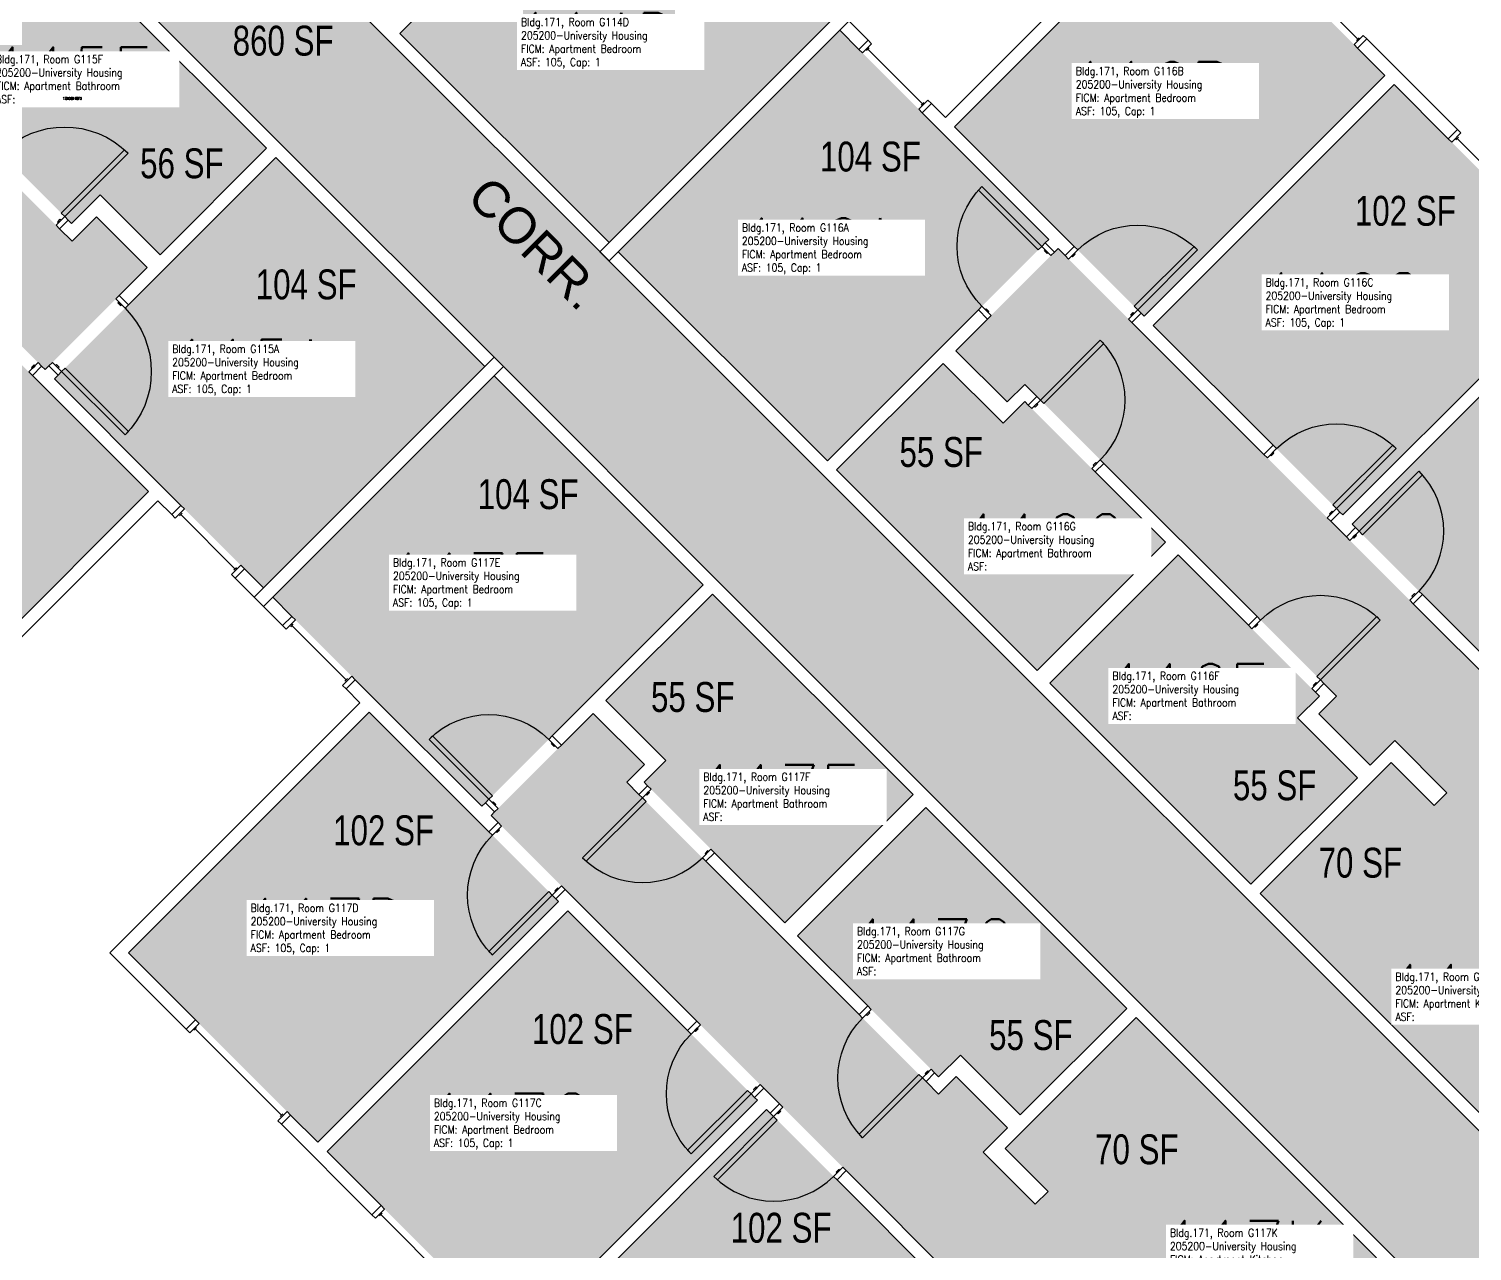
# Model space of a CAD drawing. Header units: inches. Extents: x 1063 to 4030, y -1482 to 1669.
# Drawn here: x 2907 to 3487, y 111 to 602 of the extents above; entities that cross this region are included whole.
import ezdxf
from ezdxf.enums import TextEntityAlignment as Align

# ---------------------------------------------------------------- set-up
doc = ezdxf.new("R2010")
doc.units = ezdxf.units.IN
doc.header["$LTSCALE"] = 192
doc.header["$MEASUREMENT"] = 0
for name, color, linetype in [('A-AREA-IDEN', 1, 'Continuous'), ('A-DOOR', 2, 'Continuous'), ('A-GLAZ', 1, 'Continuous'), ('A-IDEN-RNUM', 7, 'Continuous'), ('A-IDEN-SNUM', 4, 'Continuous'), ('A-IDEN-VNUM', 4, 'Continuous'), ('A-WALL', 5, 'Continuous'), ('AREA-TEXT', 3, 'Continuous'), ('Rooms-Category-Color', 7, 'Continuous'), ('Rooms-College-Color', 7, 'Continuous'), ('Rooms-Department-Color', 7, 'Continuous'), ('Rooms-Division-Color', 7, 'Continuous'), ('Rooms-Information', 7, 'Continuous')]:
    doc.layers.add(name, color=color, linetype=linetype)
doc.styles.add('AREA', font='arial.ttf', dxfattribs={"width": 0.75, "height": 12})
doc.styles.add('ROOMSNUMBER', font='txt.shx', dxfattribs={"height": 0.03})
doc.styles.add('ROOMVNUMBER', font='simplex.shx', dxfattribs={"width": 0.85})
doc.styles.get("Standard").update_dxf_attribs({"font": 'arial.ttf'})

msp = doc.modelspace()

# ---------------------------------------------------------------- hatches: boundary and pattern name
at = {"layer": 'Rooms-Category-Color', "true_color": 0xadadad}
msp.add_hatch(color=253, dxfattribs=at).paths.add_polyline_path([(2330.9, 1232.94), (2373.33, 1275.37), (2633.56, 1015.13), (2651.24, 1032.81), (2709.45, 974.59), (2691.78, 956.92), (2821.91, 826.78), (2839.59, 844.46), (2897.8, 786.25), (2880.12, 768.57), (3535.92, 112.77), (3553.6, 130.45), (3595.4, 88.64), (3577.73, 70.96), (3700.48, -51.78), (3658.05, -94.21), (3535.3, 28.54), (3517.62, 10.86), (3475.82, 52.67), (3493.49, 70.35), (2837.69, 726.14), (2820.02, 708.47), (2761.81, 766.68), (2779.48, 784.36), (2649.35, 914.49), (2631.67, 896.81), (2573.46, 955.02), (2591.14, 972.7)])
at = {"layer": 'Rooms-Category-Color', "true_color": 0x728ef3}
for points in [[(2538.08, 669.38), (2633.89, 573.56), (2719.45, 659.12), (2913.91, 464.67), (2954.92, 505.68), (2934.59, 526.01), (2924.78, 516.2), (2800.31, 640.67), (2810.12, 650.48), (2789.79, 670.81), (2779.98, 661), (2757.56, 683.42), (2767.2, 693.05), (2770.91, 689.34), (2766.4, 684.83), (2781.39, 669.84), (2816.3, 704.75), (2801.31, 719.74), (2794.95, 713.38), (2791.24, 717.09), (2797.6, 723.46), (2754.38, 766.68), (2690.39, 702.69), (2640.79, 752.28), (2630.45, 741.94), (2620.55, 751.84)], [(3140.36, 515.76), (3229.29, 604.67), (3145.32, 688.64), (3056.4, 599.72)], [(3355.23, 486.15), (3279.13, 562.25), (3375.83, 658.95), (3451.93, 582.84)], [(2924.51, 523.37), (2868.55, 579.32), (2922.82, 633.59), (3002.82, 553.6), (2960.05, 510.81), (2936.01, 534.85)], [(3316.96, 516.99), (3228.04, 428.08), (3144.07, 512.04), (3232.99, 600.96)], [(3435.05, 406.33), (3358.94, 482.43), (3455.64, 579.13), (3531.74, 503.03)], [(3090.5, 465.92), (3001.59, 376.99), (2917.62, 460.96), (3006.54, 549.87)], [(3503.52, 152.6), (3536.18, 119.93), (3553.86, 137.61), (3599.12, 92.35), (3600.53, 93.77), (3603.98, 90.32), (3584.89, 71.23), (3601.84, 54.28), (3656.11, 108.55), (3639.16, 125.5), (3630.85, 117.19), (3627.4, 120.64), (3639.16, 132.39), (3659.55, 112), (3776.31, 228.76), (3680.5, 324.57), (3594.94, 239.01), (3320.67, 513.28), (3279.66, 472.27), (3300.25, 451.68), (3307.33, 458.75), (3432.54, 333.53), (3425.47, 326.46), (3446.06, 305.87), (3455.87, 315.67), (3476.81, 294.72), (3471.69, 289.59), (3550.97, 210.31), (3508.29, 167.63), (3513.42, 162.5)], [(3514.86, 326.52), (3438.76, 402.62), (3535.46, 499.32), (3611.56, 423.21)], [(2782.65, 395.11), (2858.75, 319), (2955.45, 415.7), (2879.33, 491.8), (2782.95, 395.43)], [(3312.29, 343.83), (3231.75, 424.36), (3274.53, 467.14), (3298.57, 443.1), (3307.33, 451.85), (3363.82, 395.36)], [(3089.27, 289.31), (3178.19, 378.22), (3094.22, 462.19), (3005.3, 373.28)], [(3398.16, 257.96), (3317.41, 338.7), (3368.94, 390.23), (3425.64, 333.53), (3416.89, 324.78), (3440.94, 300.74)], [(3262.44, 293.98), (3181.9, 374.51), (3139.12, 331.73), (3163.16, 307.69), (3154.41, 298.94), (3210.9, 242.45)], [(3120.12, 251.03), (3044.02, 327.14), (2947.32, 230.44), (3023.42, 154.34)], [(3453.67, 102.75), (3486.33, 70.08), (3468.66, 52.4), (3513.91, 7.15), (3512.5, 5.73), (3515.94, 2.29), (3535.04, 21.38), (3551.98, 4.43), (3497.71, -49.84), (3480.77, -32.89), (3489.07, -24.58), (3485.63, -21.14), (3473.87, -32.89), (3494.27, -53.29), (3377.51, -170.05), (3281.69, -74.24), (3367.25, 11.32), (3092.98, 285.59), (3134, 326.61), (3154.59, 306.01), (3147.52, 298.94), (3272.73, 173.73), (3279.8, 180.8), (3300.4, 160.2), (3290.6, 150.4), (3311.55, 129.45), (3316.67, 134.58), (3395.96, 55.29), (3438.64, 97.98), (3443.77, 92.85)], [(3498.39, 157.73), (3401.87, 254.25), (3454.45, 306.83), (3550.97, 210.31)], [(3348.31, 208.11), (3267.56, 288.85), (3216.03, 237.32), (3272.73, 180.62), (3281.48, 189.37), (3305.53, 165.33)], [(3199.93, 171.22), (3123.83, 247.32), (3027.13, 150.62), (3103.24, 74.52)], [(3448.54, 107.88), (3352.02, 204.4), (3299.44, 151.81), (3395.96, 55.29)], [(3279.75, 91.4), (3203.65, 167.51), (3106.95, 70.81), (3183.05, -5.29)]]:
    msp.add_hatch(color=171, dxfattribs=at).paths.add_polyline_path(points)
at = {"layer": 'Rooms-College-Color', "true_color": 0xadadad}
for points in [[(2330.9, 1232.94), (2373.33, 1275.37), (2633.56, 1015.13), (2651.24, 1032.81), (2709.45, 974.59), (2691.78, 956.92), (2821.91, 826.78), (2839.59, 844.46), (2897.8, 786.25), (2880.12, 768.57), (3535.92, 112.77), (3553.6, 130.45), (3595.4, 88.64), (3577.73, 70.96), (3700.48, -51.78), (3658.05, -94.21), (3535.3, 28.54), (3517.62, 10.86), (3475.82, 52.67), (3493.49, 70.35), (2837.69, 726.14), (2820.02, 708.47), (2761.81, 766.68), (2779.48, 784.36), (2649.35, 914.49), (2631.67, 896.81), (2573.46, 955.02), (2591.14, 972.7)], [(2538.08, 669.38), (2633.89, 573.56), (2719.45, 659.12), (2913.91, 464.67), (2954.92, 505.68), (2934.59, 526.01), (2924.78, 516.2), (2800.31, 640.67), (2810.12, 650.48), (2789.79, 670.81), (2779.98, 661), (2757.56, 683.42), (2767.2, 693.05), (2770.91, 689.34), (2766.4, 684.83), (2781.39, 669.84), (2816.3, 704.75), (2801.31, 719.74), (2794.95, 713.38), (2791.24, 717.09), (2797.6, 723.46), (2754.38, 766.68), (2690.39, 702.69), (2640.79, 752.28), (2630.45, 741.94), (2620.55, 751.84)], [(3140.36, 515.76), (3229.29, 604.67), (3145.32, 688.64), (3056.4, 599.72)], [(3355.23, 486.15), (3279.13, 562.25), (3375.83, 658.95), (3451.93, 582.84)], [(2924.51, 523.37), (2868.55, 579.32), (2922.82, 633.59), (3002.82, 553.6), (2960.05, 510.81), (2936.01, 534.85)], [(3316.96, 516.99), (3228.04, 428.08), (3144.07, 512.04), (3232.99, 600.96)], [(3435.05, 406.33), (3358.94, 482.43), (3455.64, 579.13), (3531.74, 503.03)], [(3090.5, 465.92), (3001.59, 376.99), (2917.62, 460.96), (3006.54, 549.87)], [(3503.52, 152.6), (3536.18, 119.93), (3553.86, 137.61), (3599.12, 92.35), (3600.53, 93.77), (3603.98, 90.32), (3584.89, 71.23), (3601.84, 54.28), (3656.11, 108.55), (3639.16, 125.5), (3630.85, 117.19), (3627.4, 120.64), (3639.16, 132.39), (3659.55, 112), (3776.31, 228.76), (3680.5, 324.57), (3594.94, 239.01), (3320.67, 513.28), (3279.66, 472.27), (3300.25, 451.68), (3307.33, 458.75), (3432.54, 333.53), (3425.47, 326.46), (3446.06, 305.87), (3455.87, 315.67), (3476.81, 294.72), (3471.69, 289.59), (3550.97, 210.31), (3508.29, 167.63), (3513.42, 162.5)], [(3514.86, 326.52), (3438.76, 402.62), (3535.46, 499.32), (3611.56, 423.21)], [(2782.65, 395.11), (2858.75, 319), (2955.45, 415.7), (2879.33, 491.8), (2782.95, 395.43)], [(3312.29, 343.83), (3231.75, 424.36), (3274.53, 467.14), (3298.57, 443.1), (3307.33, 451.85), (3363.82, 395.36)], [(3089.27, 289.31), (3178.19, 378.22), (3094.22, 462.19), (3005.3, 373.28)], [(3398.16, 257.96), (3317.41, 338.7), (3368.94, 390.23), (3425.64, 333.53), (3416.89, 324.78), (3440.94, 300.74)], [(3262.44, 293.98), (3181.9, 374.51), (3139.12, 331.73), (3163.16, 307.69), (3154.41, 298.94), (3210.9, 242.45)], [(3120.12, 251.03), (3044.02, 327.14), (2947.32, 230.44), (3023.42, 154.34)], [(3453.67, 102.75), (3486.33, 70.08), (3468.66, 52.4), (3513.91, 7.15), (3512.5, 5.73), (3515.94, 2.29), (3535.04, 21.38), (3551.98, 4.43), (3497.71, -49.84), (3480.77, -32.89), (3489.07, -24.58), (3485.63, -21.14), (3473.87, -32.89), (3494.27, -53.29), (3377.51, -170.05), (3281.69, -74.24), (3367.25, 11.32), (3092.98, 285.59), (3134, 326.61), (3154.59, 306.01), (3147.52, 298.94), (3272.73, 173.73), (3279.8, 180.8), (3300.4, 160.2), (3290.6, 150.4), (3311.55, 129.45), (3316.67, 134.58), (3395.96, 55.29), (3438.64, 97.98), (3443.77, 92.85)], [(3498.39, 157.73), (3401.87, 254.25), (3454.45, 306.83), (3550.97, 210.31)], [(3348.31, 208.11), (3267.56, 288.85), (3216.03, 237.32), (3272.73, 180.62), (3281.48, 189.37), (3305.53, 165.33)], [(3199.93, 171.22), (3123.83, 247.32), (3027.13, 150.62), (3103.24, 74.52)], [(3448.54, 107.88), (3352.02, 204.4), (3299.44, 151.81), (3395.96, 55.29)], [(3279.75, 91.4), (3203.65, 167.51), (3106.95, 70.81), (3183.05, -5.29)]]:
    msp.add_hatch(color=253, dxfattribs=at).paths.add_polyline_path(points)
at = {"layer": 'Rooms-Department-Color', "true_color": 0xacacac}
msp.add_hatch(color=253, dxfattribs=at).paths.add_polyline_path([(2330.9, 1232.94), (2373.33, 1275.37), (2633.56, 1015.13), (2651.24, 1032.81), (2709.45, 974.59), (2691.78, 956.92), (2821.91, 826.78), (2839.59, 844.46), (2897.8, 786.25), (2880.12, 768.57), (3535.92, 112.77), (3553.6, 130.45), (3595.4, 88.64), (3577.73, 70.96), (3700.48, -51.78), (3658.05, -94.21), (3535.3, 28.54), (3517.62, 10.86), (3475.82, 52.67), (3493.49, 70.35), (2837.69, 726.14), (2820.02, 708.47), (2761.81, 766.68), (2779.48, 784.36), (2649.35, 914.49), (2631.67, 896.81), (2573.46, 955.02), (2591.14, 972.7)])
at = {"layer": 'Rooms-Department-Color', "true_color": 0x604aed}
for points in [[(2538.08, 669.38), (2633.89, 573.56), (2719.45, 659.12), (2913.91, 464.67), (2954.92, 505.68), (2934.59, 526.01), (2924.78, 516.2), (2800.31, 640.67), (2810.12, 650.48), (2789.79, 670.81), (2779.98, 661), (2757.56, 683.42), (2767.2, 693.05), (2770.91, 689.34), (2766.4, 684.83), (2781.39, 669.84), (2816.3, 704.75), (2801.31, 719.74), (2794.95, 713.38), (2791.24, 717.09), (2797.6, 723.46), (2754.38, 766.68), (2690.39, 702.69), (2640.79, 752.28), (2630.45, 741.94), (2620.55, 751.84)], [(3140.36, 515.76), (3229.29, 604.67), (3145.32, 688.64), (3056.4, 599.72)], [(3355.23, 486.15), (3279.13, 562.25), (3375.83, 658.95), (3451.93, 582.84)], [(2924.51, 523.37), (2868.55, 579.32), (2922.82, 633.59), (3002.82, 553.6), (2960.05, 510.81), (2936.01, 534.85)], [(3316.96, 516.99), (3228.04, 428.08), (3144.07, 512.04), (3232.99, 600.96)], [(3435.05, 406.33), (3358.94, 482.43), (3455.64, 579.13), (3531.74, 503.03)], [(3090.5, 465.92), (3001.59, 376.99), (2917.62, 460.96), (3006.54, 549.87)], [(3503.52, 152.6), (3536.18, 119.93), (3553.86, 137.61), (3599.12, 92.35), (3600.53, 93.77), (3603.98, 90.32), (3584.89, 71.23), (3601.84, 54.28), (3656.11, 108.55), (3639.16, 125.5), (3630.85, 117.19), (3627.4, 120.64), (3639.16, 132.39), (3659.55, 112), (3776.31, 228.76), (3680.5, 324.57), (3594.94, 239.01), (3320.67, 513.28), (3279.66, 472.27), (3300.25, 451.68), (3307.33, 458.75), (3432.54, 333.53), (3425.47, 326.46), (3446.06, 305.87), (3455.87, 315.67), (3476.81, 294.72), (3471.69, 289.59), (3550.97, 210.31), (3508.29, 167.63), (3513.42, 162.5)], [(3514.86, 326.52), (3438.76, 402.62), (3535.46, 499.32), (3611.56, 423.21)], [(2782.65, 395.11), (2858.75, 319), (2955.45, 415.7), (2879.33, 491.8), (2782.95, 395.43)], [(3312.29, 343.83), (3231.75, 424.36), (3274.53, 467.14), (3298.57, 443.1), (3307.33, 451.85), (3363.82, 395.36)], [(3089.27, 289.31), (3178.19, 378.22), (3094.22, 462.19), (3005.3, 373.28)], [(3398.16, 257.96), (3317.41, 338.7), (3368.94, 390.23), (3425.64, 333.53), (3416.89, 324.78), (3440.94, 300.74)], [(3262.44, 293.98), (3181.9, 374.51), (3139.12, 331.73), (3163.16, 307.69), (3154.41, 298.94), (3210.9, 242.45)], [(3120.12, 251.03), (3044.02, 327.14), (2947.32, 230.44), (3023.42, 154.34)], [(3453.67, 102.75), (3486.33, 70.08), (3468.66, 52.4), (3513.91, 7.15), (3512.5, 5.73), (3515.94, 2.29), (3535.04, 21.38), (3551.98, 4.43), (3497.71, -49.84), (3480.77, -32.89), (3489.07, -24.58), (3485.63, -21.14), (3473.87, -32.89), (3494.27, -53.29), (3377.51, -170.05), (3281.69, -74.24), (3367.25, 11.32), (3092.98, 285.59), (3134, 326.61), (3154.59, 306.01), (3147.52, 298.94), (3272.73, 173.73), (3279.8, 180.8), (3300.4, 160.2), (3290.6, 150.4), (3311.55, 129.45), (3316.67, 134.58), (3395.96, 55.29), (3438.64, 97.98), (3443.77, 92.85)], [(3498.39, 157.73), (3401.87, 254.25), (3454.45, 306.83), (3550.97, 210.31)], [(3348.31, 208.11), (3267.56, 288.85), (3216.03, 237.32), (3272.73, 180.62), (3281.48, 189.37), (3305.53, 165.33)], [(3199.93, 171.22), (3123.83, 247.32), (3027.13, 150.62), (3103.24, 74.52)], [(3448.54, 107.88), (3352.02, 204.4), (3299.44, 151.81), (3395.96, 55.29)], [(3279.75, 91.4), (3203.65, 167.51), (3106.95, 70.81), (3183.05, -5.29)]]:
    msp.add_hatch(color=173, dxfattribs=at).paths.add_polyline_path(points)
at = {"layer": 'Rooms-Division-Color', "true_color": 0xadadad}
msp.add_hatch(color=253, dxfattribs=at).paths.add_polyline_path([(2330.9, 1232.94), (2373.33, 1275.37), (2633.56, 1015.13), (2651.24, 1032.81), (2709.45, 974.59), (2691.78, 956.92), (2821.91, 826.78), (2839.59, 844.46), (2897.8, 786.25), (2880.12, 768.57), (3535.92, 112.77), (3553.6, 130.45), (3595.4, 88.64), (3577.73, 70.96), (3700.48, -51.78), (3658.05, -94.21), (3535.3, 28.54), (3517.62, 10.86), (3475.82, 52.67), (3493.49, 70.35), (2837.69, 726.14), (2820.02, 708.47), (2761.81, 766.68), (2779.48, 784.36), (2649.35, 914.49), (2631.67, 896.81), (2573.46, 955.02), (2591.14, 972.7)])
at = {"layer": 'Rooms-Division-Color', "true_color": 0x604aed}
for points in [[(2538.08, 669.38), (2633.89, 573.56), (2719.45, 659.12), (2913.91, 464.67), (2954.92, 505.68), (2934.59, 526.01), (2924.78, 516.2), (2800.31, 640.67), (2810.12, 650.48), (2789.79, 670.81), (2779.98, 661), (2757.56, 683.42), (2767.2, 693.05), (2770.91, 689.34), (2766.4, 684.83), (2781.39, 669.84), (2816.3, 704.75), (2801.31, 719.74), (2794.95, 713.38), (2791.24, 717.09), (2797.6, 723.46), (2754.38, 766.68), (2690.39, 702.69), (2640.79, 752.28), (2630.45, 741.94), (2620.55, 751.84)], [(3140.36, 515.76), (3229.29, 604.67), (3145.32, 688.64), (3056.4, 599.72)], [(3355.23, 486.15), (3279.13, 562.25), (3375.83, 658.95), (3451.93, 582.84)], [(2924.51, 523.37), (2868.55, 579.32), (2922.82, 633.59), (3002.82, 553.6), (2960.05, 510.81), (2936.01, 534.85)], [(3316.96, 516.99), (3228.04, 428.08), (3144.07, 512.04), (3232.99, 600.96)], [(3435.05, 406.33), (3358.94, 482.43), (3455.64, 579.13), (3531.74, 503.03)], [(3090.5, 465.92), (3001.59, 376.99), (2917.62, 460.96), (3006.54, 549.87)], [(3503.52, 152.6), (3536.18, 119.93), (3553.86, 137.61), (3599.12, 92.35), (3600.53, 93.77), (3603.98, 90.32), (3584.89, 71.23), (3601.84, 54.28), (3656.11, 108.55), (3639.16, 125.5), (3630.85, 117.19), (3627.4, 120.64), (3639.16, 132.39), (3659.55, 112), (3776.31, 228.76), (3680.5, 324.57), (3594.94, 239.01), (3320.67, 513.28), (3279.66, 472.27), (3300.25, 451.68), (3307.33, 458.75), (3432.54, 333.53), (3425.47, 326.46), (3446.06, 305.87), (3455.87, 315.67), (3476.81, 294.72), (3471.69, 289.59), (3550.97, 210.31), (3508.29, 167.63), (3513.42, 162.5)], [(3514.86, 326.52), (3438.76, 402.62), (3535.46, 499.32), (3611.56, 423.21)], [(2782.65, 395.11), (2858.75, 319), (2955.45, 415.7), (2879.33, 491.8), (2782.95, 395.43)], [(3312.29, 343.83), (3231.75, 424.36), (3274.53, 467.14), (3298.57, 443.1), (3307.33, 451.85), (3363.82, 395.36)], [(3089.27, 289.31), (3178.19, 378.22), (3094.22, 462.19), (3005.3, 373.28)], [(3398.16, 257.96), (3317.41, 338.7), (3368.94, 390.23), (3425.64, 333.53), (3416.89, 324.78), (3440.94, 300.74)], [(3262.44, 293.98), (3181.9, 374.51), (3139.12, 331.73), (3163.16, 307.69), (3154.41, 298.94), (3210.9, 242.45)], [(3120.12, 251.03), (3044.02, 327.14), (2947.32, 230.44), (3023.42, 154.34)], [(3453.67, 102.75), (3486.33, 70.08), (3468.66, 52.4), (3513.91, 7.15), (3512.5, 5.73), (3515.94, 2.29), (3535.04, 21.38), (3551.98, 4.43), (3497.71, -49.84), (3480.77, -32.89), (3489.07, -24.58), (3485.63, -21.14), (3473.87, -32.89), (3494.27, -53.29), (3377.51, -170.05), (3281.69, -74.24), (3367.25, 11.32), (3092.98, 285.59), (3134, 326.61), (3154.59, 306.01), (3147.52, 298.94), (3272.73, 173.73), (3279.8, 180.8), (3300.4, 160.2), (3290.6, 150.4), (3311.55, 129.45), (3316.67, 134.58), (3395.96, 55.29), (3438.64, 97.98), (3443.77, 92.85)], [(3498.39, 157.73), (3401.87, 254.25), (3454.45, 306.83), (3550.97, 210.31)], [(3348.31, 208.11), (3267.56, 288.85), (3216.03, 237.32), (3272.73, 180.62), (3281.48, 189.37), (3305.53, 165.33)], [(3199.93, 171.22), (3123.83, 247.32), (3027.13, 150.62), (3103.24, 74.52)], [(3448.54, 107.88), (3352.02, 204.4), (3299.44, 151.81), (3395.96, 55.29)], [(3279.75, 91.4), (3203.65, 167.51), (3106.95, 70.81), (3183.05, -5.29)]]:
    msp.add_hatch(color=173, dxfattribs=at).paths.add_polyline_path(points)

# ---------------------------------------------------------------- linework, layer by layer
at = {"layer": 'A-DOOR'}
for points in [[(2921.76, 526.11), (2920.35, 527.52), (2945.81, 552.98), (2947.22, 551.57)], [(3314.13, 514.17), (3312.72, 512.75), (3288.68, 536.79), (3290.09, 538.21)], [(2918.32, 522.66), (2919.73, 521.25), (2923.18, 524.7), (2921.76, 526.11)], [(2919.29, 523.64), (2918.94, 523.99), (2920, 525.05), (2920.35, 524.7)], [(3317.84, 510.45), (3319.26, 511.87), (3315.55, 515.58), (3314.13, 514.17)], [(3316.61, 511.69), (3316.25, 511.34), (3315.19, 512.4), (3315.55, 512.75)], [(3324.91, 509.04), (3323.5, 510.45), (3327.21, 514.17), (3328.63, 512.75)], [(3326.15, 510.28), (3326.51, 509.92), (3327.57, 510.98), (3327.21, 511.34)], [(3352.67, 488.71), (3351.25, 490.12), (3375.3, 514.17), (3376.71, 512.75)], [(2942.28, 493.04), (2943.69, 494.45), (2947.41, 490.74), (2945.99, 489.33)], [(2943.52, 491.8), (2943.16, 491.45), (2944.22, 490.39), (2944.58, 490.74)], [(3293.8, 486.41), (3292.39, 485), (3288.68, 488.71), (3290.09, 490.12)], [(3292.56, 487.65), (3292.92, 488), (3291.86, 489.06), (3291.5, 488.71)], [(3348.96, 485), (3350.37, 483.58), (3354.08, 487.3), (3352.67, 488.71)], [(3350.19, 486.24), (3349.84, 486.59), (3350.9, 487.65), (3351.25, 487.3)], [(3313.6, 452.47), (3315.01, 451.06), (3339.06, 475.1), (3337.64, 476.51)], [(2911.08, 467.5), (2912.49, 466.08), (2908.78, 462.37), (2907.37, 463.78)], [(2909.84, 466.26), (2909.49, 466.61), (2908.43, 465.55), (2908.78, 465.2)], [(2916.82, 467.58), (2915.41, 466.17), (2919.12, 462.46), (2920.54, 463.87)], [(2918.06, 466.35), (2918.41, 466.7), (2919.48, 465.64), (2919.12, 465.29)], [(2920.54, 463.87), (2921.95, 465.29), (2947.41, 439.83), (2945.99, 438.42)], [(3310.15, 449.02), (3308.74, 450.44), (3312.19, 453.89), (3313.6, 452.47)], [(3311.13, 450), (3311.48, 449.64), (3312.54, 450.7), (3312.19, 451.06)], [(3404.73, 429.22), (3403.31, 430.64), (3407.03, 434.35), (3408.44, 432.94)], [(3405.97, 430.46), (3406.32, 430.11), (3407.38, 431.17), (3407.03, 431.52)], [(3432.48, 408.9), (3431.07, 410.31), (3455.11, 434.35), (3456.52, 432.94)], [(3334.2, 424.98), (3335.61, 423.57), (3339.06, 427.02), (3337.64, 428.43)], [(3335.17, 425.95), (3334.81, 426.31), (3335.87, 427.37), (3336.23, 427.02)], [(3441.59, 399.79), (3443, 398.38), (3467.04, 422.42), (3465.63, 423.83)], [(3428.77, 405.18), (3430.18, 403.77), (3433.9, 407.48), (3432.48, 408.9)], [(3430.01, 406.42), (3429.65, 406.77), (3430.72, 407.83), (3431.07, 407.48)], [(3437.87, 396.08), (3436.46, 397.49), (3440.17, 401.21), (3441.59, 399.79)], [(3439.11, 397.32), (3439.47, 396.96), (3440.53, 398.02), (3440.17, 398.38)], [(3461.92, 372.04), (3463.33, 370.62), (3467.04, 374.34), (3465.63, 375.75)], [(3463.15, 373.28), (3462.8, 373.63), (3463.86, 374.69), (3464.21, 374.34)], [(3398.56, 360.61), (3397.15, 362.03), (3400.6, 365.47), (3402.01, 364.06)], [(3426.05, 340.02), (3424.64, 341.43), (3448.68, 365.47), (3450.1, 364.06)], [(3399.54, 361.58), (3399.89, 361.23), (3400.95, 362.29), (3400.6, 362.65)], [(3422.61, 336.57), (3424.02, 335.16), (3427.47, 338.6), (3426.05, 340.02)], [(3423.58, 337.54), (3423.23, 337.9), (3424.29, 338.96), (3424.64, 338.6)], [(3092.1, 292.13), (3093.51, 293.55), (3069.47, 317.59), (3068.06, 316.18)], [(3119.85, 312.46), (3121.27, 313.88), (3117.56, 317.59), (3116.14, 316.18)], [(3118.62, 313.7), (3118.26, 313.35), (3117.2, 314.41), (3117.56, 314.76)], [(3157.24, 296.11), (3155.83, 297.53), (3152.38, 294.08), (3153.79, 292.66)], [(3095.81, 288.42), (3094.4, 287.01), (3090.69, 290.72), (3092.1, 292.13)], [(3094.57, 289.66), (3094.93, 290.01), (3093.87, 291.07), (3093.51, 290.72)], [(3153.79, 292.66), (3155.21, 291.25), (3131.17, 267.21), (3129.75, 268.62)], [(3156.27, 295.14), (3156.62, 294.79), (3155.56, 293.73), (3155.21, 294.08)], [(3097.23, 281.35), (3095.81, 282.77), (3092.1, 279.05), (3093.51, 277.64)], [(3095.99, 280.11), (3096.34, 279.76), (3095.28, 278.7), (3094.93, 279.05)], [(3181.28, 272.07), (3182.7, 270.66), (3179.25, 267.21), (3177.84, 268.62)], [(3180.31, 271.1), (3179.96, 271.45), (3178.9, 270.39), (3179.25, 270.04)], [(3121.27, 257.31), (3122.68, 255.9), (3118.97, 252.18), (3117.56, 253.6)], [(3120.03, 256.07), (3119.68, 256.43), (3118.62, 255.36), (3118.97, 255.01)], [(3117.56, 253.6), (3116.14, 255.01), (3092.1, 230.97), (3093.51, 229.56)], [(3245.65, 207.7), (3244.24, 209.11), (3240.79, 205.67), (3242.21, 204.25)], [(3177.04, 201.54), (3175.63, 202.95), (3171.91, 199.24), (3173.33, 197.82)], [(3244.68, 206.73), (3245.03, 206.37), (3243.97, 205.31), (3243.62, 205.67)], [(3175.8, 200.3), (3176.16, 199.95), (3175.1, 198.88), (3174.74, 199.24)], [(3266.25, 180.21), (3264.83, 181.63), (3240.79, 157.58), (3242.21, 156.17)], [(3269.69, 183.66), (3271.11, 182.24), (3267.66, 178.8), (3266.25, 180.21)], [(3268.72, 182.69), (3268.37, 183.04), (3267.31, 181.98), (3267.66, 181.63)], [(3197.37, 173.78), (3195.96, 175.2), (3171.91, 151.16), (3173.33, 149.74)], [(3201.08, 177.49), (3202.5, 176.08), (3198.78, 172.37), (3197.37, 173.78)], [(3199.84, 176.26), (3199.49, 176.61), (3198.43, 175.55), (3198.78, 175.2)], [(3210.19, 168.39), (3208.77, 169.81), (3205.06, 166.09), (3206.47, 164.68)], [(3206.47, 164.68), (3207.89, 163.26), (3183.85, 139.22), (3182.43, 140.64)], [(3208.95, 167.15), (3209.3, 166.8), (3208.24, 165.74), (3207.89, 166.09)], [(3234.23, 144.35), (3235.64, 142.94), (3231.93, 139.22), (3230.52, 140.64)], [(3232.99, 143.11), (3232.64, 143.47), (3231.58, 142.4), (3231.93, 142.05)]]:
    msp.add_lwpolyline(points, close=True, dxfattribs=at)
at = {"layer": 'A-DOOR', "extrusion": (0, 0, -1)}
for centre, radius, start, end in [((-2921.76, 526.11), 36, 45, 135), ((-3314.13, 514.17), 34, 315, 45), ((-3352.67, 488.71), 34, 45, 135), ((-2920.54, 463.87), 36, 135, 225), ((-3432.48, 408.9), 34, 45, 135), ((-3426.05, 340.02), 34, 45, 135), ((-3092.1, 292.13), 34, 45, 135), ((-3117.56, 253.6), 34, 315, 45), ((-3266.25, 180.21), 34, 315, 45), ((-3197.37, 173.78), 34, 315, 45)]:
    msp.add_arc(centre, radius, start, end, dxfattribs=at)
at = {"layer": 'A-DOOR'}
for centre, start, end in [((3313.6, 452.47), 315, 45), ((3441.59, 399.79), 315, 45), ((3153.79, 292.66), 225, 315), ((3206.47, 164.68), 225, 315)]:
    msp.add_arc(centre, 34, start, end, dxfattribs=at)
at = {"layer": 'A-GLAZ'}
for p, q in [((3441.06, 597.42), (3406.42, 632.07)), ((3440.53, 596.89), (3441.6, 597.95)), ((3243.78, 592.83), (3244.84, 593.89)), ((3266.23, 571.44), (3244.31, 593.36)), ((3265.7, 570.91), (3266.76, 571.97)), ((3480.43, 556.99), (3481.49, 558.05)), ((3515.61, 522.87), (3480.96, 557.52)), ((2968.88, 407.04), (2967.82, 405.98)), ((2968.35, 406.51), (2990.27, 384.59)), ((2990.8, 385.12), (2989.74, 384.06)), ((3013.44, 362.49), (3012.38, 361.43)), ((3034.83, 340.04), (3012.91, 361.96)), ((3035.36, 340.57), (3034.3, 339.51)), ((2974.73, 200.38), (2973.67, 199.32)), ((3008.85, 165.2), (2974.2, 199.85)), ((3009.38, 165.73), (3008.32, 164.67)), ((3049.27, 125.83), (3048.21, 124.77)), ((3083.39, 90.65), (3048.74, 125.3))]:
    msp.add_line(p, q, dxfattribs=at)
for points in [[(3443.27, 598.92), (3444.69, 597.51), (3440.98, 593.8), (3439.56, 595.21)], [(3245.81, 595.57), (3244.4, 596.98), (3240.68, 593.27), (3242.1, 591.85)], [(3268.44, 572.94), (3269.85, 571.53), (3266.14, 567.81), (3264.73, 569.23)], [(3482.47, 559.73), (3481.05, 561.15), (3477.34, 557.43), (3478.75, 556.02)], [(2966.14, 405.01), (2964.73, 406.43), (2968.44, 410.14), (2969.85, 408.72)], [(2988.77, 382.38), (2990.18, 380.97), (2993.9, 384.68), (2992.48, 386.1)], [(3010.7, 360.45), (3009.28, 361.87), (3013, 365.58), (3014.41, 364.17)], [(3033.33, 337.83), (3034.74, 336.41), (3038.45, 340.12), (3037.04, 341.54)], [(2971.99, 198.35), (2970.57, 199.76), (2974.29, 203.47), (2975.7, 202.06)], [(3007.34, 162.99), (3008.76, 161.58), (3012.47, 165.29), (3011.06, 166.7)], [(3046.53, 123.8), (3045.12, 125.21), (3048.83, 128.93), (3050.25, 127.51)]]:
    msp.add_lwpolyline(points, close=True, dxfattribs=at)
at = {"layer": 'A-WALL'}
for p, q in [((3049.41, 599.28), (2880.12, 768.57)), ((3006.98, 556.86), (2837.69, 726.14)), ((3375.83, 666.37), (3275.42, 565.96)), ((3113.67, 657), (3056.39, 599.73)), ((3279.13, 562.25), (3375.83, 658.95)), ((2922.82, 633.59), (3002.83, 553.59)), ((3232.99, 608.39), (3136.65, 512.04)), ((3236.7, 604.68), (3140.36, 508.33)), ((3140.36, 515.76), (3229.28, 604.68)), ((3244.4, 596.98), (3232.99, 608.39)), ((3140.36, 508.33), (3049.41, 599.28)), ((3056.39, 599.73), (3140.36, 515.76)), ((3144.07, 512.04), (3232.99, 600.96)), ((3232.99, 600.96), (3240.68, 593.27)), ((3444.69, 597.51), (3440.98, 593.8)), ((3481.05, 561.15), (3444.69, 597.51)), ((3240.68, 593.27), (3244.4, 596.98)), ((3440.98, 593.8), (3451.93, 582.84)), ((3451.93, 582.84), (3355.23, 486.15)), ((3358.94, 482.43), (3455.64, 579.13)), ((3455.64, 579.13), (3477.34, 557.43)), ((3269.85, 571.53), (3266.14, 567.81)), ((3275.42, 565.96), (3269.85, 571.53)), ((3266.14, 567.81), (3272.15, 561.81)), ((3327.21, 514.17), (3279.13, 562.25)), ((3097.93, 465.91), (3006.98, 556.86)), ((3272.15, 561.81), (3316.96, 516.99)), ((3477.34, 557.43), (3481.05, 561.15)), ((3002.83, 553.59), (2960.05, 510.81)), ((2949.26, 492.6), (3006.54, 549.87)), ((3006.54, 549.87), (3090.51, 465.91)), ((2936.01, 534.85), (2924.52, 523.36)), ((2960.05, 510.81), (2936.01, 534.85)), ((2923.18, 524.7), (2919.73, 521.25)), ((2924.52, 523.36), (2923.18, 524.7)), ((2924.78, 516.2), (2934.59, 526.01)), ((2934.59, 526.01), (2954.92, 505.68)), ((2919.73, 521.25), (2924.78, 516.2)), ((3316.96, 516.99), (3315.55, 515.58)), ((3136.65, 512.04), (3227.6, 421.09)), ((3228.04, 428.08), (3144.07, 512.04)), ((3315.55, 515.58), (3319.26, 511.87)), ((3319.26, 511.87), (3320.67, 513.28)), ((3320.67, 513.28), (3323.5, 510.45)), ((3323.5, 510.45), (3327.21, 514.17)), ((2954.92, 505.68), (2945.55, 496.31)), ((3531.74, 503.03), (3435.05, 406.33)), ((3438.76, 402.62), (3535.46, 499.32)), ((2945.55, 496.31), (2943.69, 494.45)), ((2943.69, 494.45), (2947.41, 490.74)), ((2947.41, 490.74), (2949.26, 492.6)), ((3288.68, 488.71), (3228.04, 428.08)), ((3292.39, 485), (3288.68, 488.71)), ((3354.08, 487.3), (3350.37, 483.58)), ((3355.23, 486.15), (3354.08, 487.3)), ((3279.66, 472.27), (3292.39, 485)), ((3350.37, 483.58), (3403.31, 430.64)), ((3407.03, 434.35), (3358.94, 482.43)), ((2997.88, 373.28), (3094.22, 469.62)), ((3094.22, 469.62), (3185.17, 378.67)), ((3300.25, 451.68), (3279.66, 472.27)), ((2912.49, 466.08), (2908.78, 462.37)), ((2913.91, 464.67), (2912.49, 466.08)), ((2915.41, 466.17), (2913.91, 464.67)), ((2919.12, 462.46), (2915.41, 466.17)), ((3001.59, 369.56), (3097.93, 465.91)), ((3090.51, 465.91), (3001.59, 376.99)), ((3231.75, 424.36), (3274.53, 467.14)), ((3274.53, 467.14), (3298.57, 443.1)), ((2908.78, 462.37), (2955.45, 415.7)), ((2917.62, 460.96), (2919.12, 462.46)), ((2962.43, 416.14), (2917.62, 460.96)), ((3094.22, 462.19), (3005.3, 373.28)), ((3178.19, 378.22), (3094.22, 462.19)), ((3307.33, 458.75), (3300.25, 451.68)), ((3312.19, 453.89), (3307.33, 458.75)), ((3308.74, 450.44), (3312.19, 453.89)), ((3298.57, 443.1), (3307.33, 451.85)), ((3307.33, 451.85), (3308.74, 450.44)), ((3403.31, 430.64), (3407.03, 434.35)), ((3312.29, 343.83), (3231.75, 424.36)), ((3339.06, 427.02), (3335.61, 423.57)), ((3335.61, 423.57), (3363.82, 395.36)), ((3400.6, 365.47), (3339.06, 427.02)), ((3227.6, 421.09), (3535.92, 112.77)), ((2955.45, 415.7), (2858.75, 319)), ((2858.75, 311.58), (2959.16, 411.99)), ((2959.16, 411.99), (2964.73, 406.43)), ((2968.44, 410.14), (2962.43, 416.14)), ((2964.73, 406.43), (2968.44, 410.14)), ((3433.9, 407.48), (3430.18, 403.77)), ((3435.05, 406.33), (3433.9, 407.48)), ((3430.18, 403.77), (3436.46, 397.49)), ((3436.46, 397.49), (3440.17, 401.21)), ((3440.17, 401.21), (3438.76, 402.62)), ((3363.82, 395.36), (3312.29, 343.83)), ((3317.41, 338.7), (3368.94, 390.23)), ((3368.94, 390.23), (3397.15, 362.03)), ((2993.9, 384.68), (2990.18, 380.97)), ((3001.59, 376.99), (2993.9, 384.68)), ((2990.18, 380.97), (3001.59, 369.56)), ((3117.56, 317.59), (3178.19, 378.22)), ((3185.17, 378.67), (3493.49, 70.35)), ((3009.28, 361.87), (2997.88, 373.28)), ((3005.3, 373.28), (3013, 365.58)), ((3181.9, 374.51), (3139.12, 331.73)), ((3262.44, 293.98), (3181.9, 374.51)), ((3467.04, 374.34), (3463.33, 370.62)), ((3514.86, 326.52), (3467.04, 374.34)), ((3013, 365.58), (3009.28, 361.87)), ((3397.15, 362.03), (3400.6, 365.47)), ((3463.33, 370.62), (3562.94, 271.01)), ((3034.74, 336.41), (3038.45, 340.12)), ((3040.3, 330.85), (3034.74, 336.41)), ((3038.45, 340.12), (3044.46, 334.12)), ((3398.16, 257.96), (3317.41, 338.7)), ((3427.47, 338.6), (3424.02, 335.16)), ((3432.54, 333.53), (3427.47, 338.6)), ((2939.89, 230.44), (3040.3, 330.85)), ((3044.46, 334.12), (3089.27, 289.31)), ((3139.12, 331.73), (3163.16, 307.69)), ((3425.64, 333.53), (3416.89, 324.78)), ((3424.02, 335.16), (3425.64, 333.53)), ((3425.47, 326.46), (3432.54, 333.53)), ((3044.02, 327.14), (2947.32, 230.44)), ((3092.1, 279.05), (3044.02, 327.14)), ((3134, 326.61), (3121.27, 313.88)), ((3154.59, 306.01), (3134, 326.61)), ((3416.89, 324.78), (3440.94, 300.74)), ((3446.06, 305.87), (3425.47, 326.46)), ((3121.27, 313.88), (3117.56, 317.59)), ((3455.87, 315.67), (3446.06, 305.87)), ((3476.81, 294.72), (3455.87, 315.67)), ((3163.16, 307.69), (3154.41, 298.94)), ((3147.52, 298.94), (3154.59, 306.01)), ((3401.87, 254.25), (3454.45, 306.83)), ((3454.45, 306.83), (3471.69, 289.59)), ((3152.38, 294.08), (3147.52, 298.94)), ((3155.83, 297.53), (3152.38, 294.08)), ((3154.41, 298.94), (3155.83, 297.53)), ((3440.94, 300.74), (3398.16, 257.96)), ((3089.27, 289.31), (3090.69, 290.72)), ((3090.69, 290.72), (3094.4, 287.01)), ((3210.9, 242.45), (3262.44, 293.98)), ((3471.69, 289.59), (3476.81, 294.72)), ((3094.4, 287.01), (3092.98, 285.59)), ((3092.98, 285.59), (3095.81, 282.77)), ((3267.56, 288.85), (3216.03, 237.32)), ((3348.31, 208.11), (3267.56, 288.85)), ((3095.81, 282.77), (3092.1, 279.05)), ((3179.25, 267.21), (3182.7, 270.66)), ((3240.79, 205.67), (3179.25, 267.21)), ((3182.7, 270.66), (3210.9, 242.45)), ((3118.97, 252.18), (3122.68, 255.9)), ((3122.68, 255.9), (3175.63, 202.95)), ((3023.42, 154.34), (3120.12, 251.03)), ((3120.12, 251.03), (3118.97, 252.18)), ((3498.39, 157.73), (3401.87, 254.25)), ((3123.83, 247.32), (3027.13, 150.62)), ((3171.91, 199.24), (3123.83, 247.32)), ((3216.03, 237.32), (3244.24, 209.11)), ((2970.57, 199.76), (2939.89, 230.44)), ((2947.32, 230.44), (2974.29, 203.47)), ((3244.24, 209.11), (3240.79, 205.67)), ((2974.29, 203.47), (2970.57, 199.76)), ((3175.63, 202.95), (3171.91, 199.24)), ((3352.02, 204.4), (3299.44, 151.81)), ((3305.53, 165.33), (3348.31, 208.11)), ((3448.54, 107.88), (3352.02, 204.4)), ((3272.73, 180.62), (3281.48, 189.37)), ((3281.48, 189.37), (3305.53, 165.33)), ((3267.66, 178.8), (3271.11, 182.24)), ((3271.11, 182.24), (3272.73, 180.62)), ((3279.8, 180.8), (3272.73, 173.73)), ((3300.4, 160.2), (3279.8, 180.8)), ((3198.78, 172.37), (3202.5, 176.08)), ((3202.5, 176.08), (3208.77, 169.81)), ((3272.73, 173.73), (3267.66, 178.8)), ((3103.24, 74.52), (3199.93, 171.22)), ((3199.93, 171.22), (3198.78, 172.37)), ((3208.77, 169.81), (3205.06, 166.09)), ((3008.76, 161.58), (3012.47, 165.29)), ((3012.47, 165.29), (3023.42, 154.34)), ((3203.65, 167.51), (3106.95, 70.81)), ((3205.06, 166.09), (3203.65, 167.51)), ((3045.12, 125.21), (3008.76, 161.58)), ((3290.6, 150.4), (3300.4, 160.2)), ((3299.44, 151.81), (3316.67, 134.58)), ((3027.13, 150.62), (3048.83, 128.93)), ((3311.55, 129.45), (3290.6, 150.4)), ((3231.93, 139.22), (3235.64, 142.94)), ((3279.75, 91.4), (3231.93, 139.22)), ((3235.64, 142.94), (3335.26, 43.32)), ((3316.67, 134.58), (3311.55, 129.45)), ((3048.83, 128.93), (3045.12, 125.21))]:
    msp.add_line(p, q, dxfattribs=at)

# ---------------------------------------------------------------- texts
at = {"layer": 'A-AREA-IDEN'}
msp.add_text('CORR.', height=14.4, rotation=315, dxfattribs=at).set_placement((3105.51, 510.35), align=Align.CENTER)
at = {"layer": 'A-IDEN-RNUM', "style": 'ROOMSNUMBER', "width": 0.85}
for s, p in [('0114-D0', (3150.62, 596.59)), ('0115-F0', (2924.79, 573.56)), ('0116-B0', (3373.32, 573.04)), ('0116-A0', (3236.31, 510.6)), ('0116-C0', (3448.14, 487.04)), ('0115-A0', (3007.79, 461.94)), ('0116-G0', (3306.24, 400.59)), ('0117-E0', (3096.75, 379.61)), ('0116-F0', (3371.92, 334.67)), ('0117-F0', (3207.84, 294.67)), ('0117-D0', (3040.05, 240.48)), ('0117-G0', (3270.46, 232.69)), ('0117-C0', (3118.08, 159.51))]:
    msp.add_text(s, height=1, dxfattribs=at).set_placement(p, align=Align.MIDDLE_CENTER)
at = {"layer": 'A-IDEN-SNUM', "style": 'ROOMSNUMBER', "width": 0.85}
for s, p in [('1710G114D0', (3150.62, 596.59)), ('1710G115F0', (2924.79, 573.56)), ('1710G116B0', (3373.32, 573.04)), ('1710G116A0', (3236.31, 510.6)), ('1710G116C0', (3448.14, 487.04)), ('1710G115A0', (3007.79, 461.94)), ('1710G116G0', (3306.24, 400.59)), ('1710G117E0', (3096.75, 379.61)), ('1710G116F0', (3371.92, 334.67)), ('1710G117F0', (3207.84, 294.67)), ('1710G117D0', (3040.05, 240.48)), ('1710G117G0', (3270.46, 232.69)), ('1710G117C0', (3118.08, 159.51))]:
    msp.add_text(s, height=1, dxfattribs=at).set_placement(p, align=Align.MIDDLE_CENTER)
at = {"layer": 'A-IDEN-VNUM', "style": 'ROOMVNUMBER', "width": 0.85}
for s, p in [('114D', (3135.07, 596.77)), ('115F', (2923.75, 582.89)), ('116B', (3357.86, 577.1)), ('116A', (3224.65, 514.2)), ('116C', (3434.51, 492.21)), ('115A', (2995.88, 465.48)), ('116G', (3314.98, 395.3)), ('117E', (3083.19, 379.69)), ('116F', (3372.11, 335.23)), ('117F', (3207.84, 294.67)), ('117D', (3026.48, 240.95)), ('117G', (3270.46, 232.69)), ('116K', (3486.21, 214.4)), ('117C', (3100.51, 162.65)), ('117K', (3395.66, 111.56))]:
    msp.add_text(s, height=22.5, dxfattribs=at).set_placement(p, align=Align.MIDDLE_CENTER)
at = {"layer": 'AREA-TEXT', "style": 'AREA', "width": 0.75}
for s, p in [('860 SF', (3009.48, 596.79)), ('104 SF', (3245.32, 550.25)), ('56 SF', (2968.82, 547.54)), ('102 SF', (3460.14, 528.46)), ('104 SF', (3018.75, 498.9)), ('55 SF', (3273.76, 431.6)), ('104 SF', (3107.86, 414.65)), ('55 SF', (3173.98, 333.19)), ('55 SF', (3407.66, 297.71)), ('102 SF', (3049.83, 279.63)), ('70 SF', (3442.07, 266.63)), ('102 SF', (3129.65, 199.82)), ('55 SF', (3309.76, 197.41)), ('70 SF', (3352.32, 151.52)), ('102 SF', (3209.46, 120.01))]:
    msp.add_text(s, height=12, dxfattribs=at).set_placement(p, align=Align.MIDDLE_CENTER)

# ---------------------------------------------------------------- next in the draw order: texts
at = {"layer": 'Rooms-Information', "char_height": 3.2143, "width": 72, "attachment_point": 7, "style": 'ROOMVNUMBER', "bg_fill": 3, "box_fill_scale": 1.5, "bg_fill_color": 256, "bg_fill_true_color": 13158600, "bg_fill_transparency": 0}
for s, insert in [('Bldg.171, Room G114D^M^J205200-University Housing^M^JFICM: Apartment Bedroom^M^JASF: 105, Cap: 1', (3105.02, 585.52)), ('Bldg.171, Room G115F^M^J205200-University Housing^M^JFICM: Apartment Bathroom^M^JASF: ', (2894.15, 571.64)), ('Bldg.171, Room G116B^M^J205200-University Housing^M^JFICM: Apartment Bedroom^M^JASF: 105, Cap: 1', (3327.81, 565.85)), ('Bldg.171, Room G116A^M^J205200-University Housing^M^JFICM: Apartment Bedroom^M^JASF: 105, Cap: 1', (3193.69, 502.95)), ('Bldg.171, Room G116C^M^J205200-University Housing^M^JFICM: Apartment Bedroom^M^JASF: 105, Cap: 1', (3404.01, 480.96)), ('Bldg.171, Room G115A^M^J205200-University Housing^M^JFICM: Apartment Bedroom^M^JASF: 105, Cap: 1', (2964.92, 454.23)), ('Bldg.171, Room G116G^M^J205200-University Housing^M^JFICM: Apartment Bathroom^M^JASF: ', (3284.47, 384.05)), ('Bldg.171, Room G117E^M^J205200-University Housing^M^JFICM: Apartment Bedroom^M^JASF: 105, Cap: 1', (3053.6, 368.44)), ('Bldg.171, Room G116F^M^J205200-University Housing^M^JFICM: Apartment Bathroom^M^JASF: ', (3342.51, 323.98)), ('Bldg.171, Room G117F^M^J205200-University Housing^M^JFICM: Apartment Bathroom^M^JASF: ', (3178.24, 283.42)), ('Bldg.171, Room G117D^M^J205200-University Housing^M^JFICM: Apartment Bedroom^M^JASF: 105, Cap: 1', (2996.43, 229.7)), ('Bldg.171, Room G117G^M^J205200-University Housing^M^JFICM: Apartment Bathroom^M^JASF: ', (3239.95, 221.44)), ('Bldg.171, Room G116K^M^J205200-University Housing^M^JFICM: Apartment Kitchen^M^JASF: ', (3456.15, 203.15)), ('Bldg.171, Room G117C^M^J205200-University Housing^M^JFICM: Apartment Bedroom^M^JASF: 105, Cap: 1', (3070.01, 151.4)), ('Bldg.171, Room G117K^M^J205200-University Housing^M^JFICM: Apartment Kitchen^M^JASF: ', (3365.6, 100.31))]:
    msp.add_mtext(s, dxfattribs=dict(at, insert=insert))

doc.saveas('drawing.dxf')
